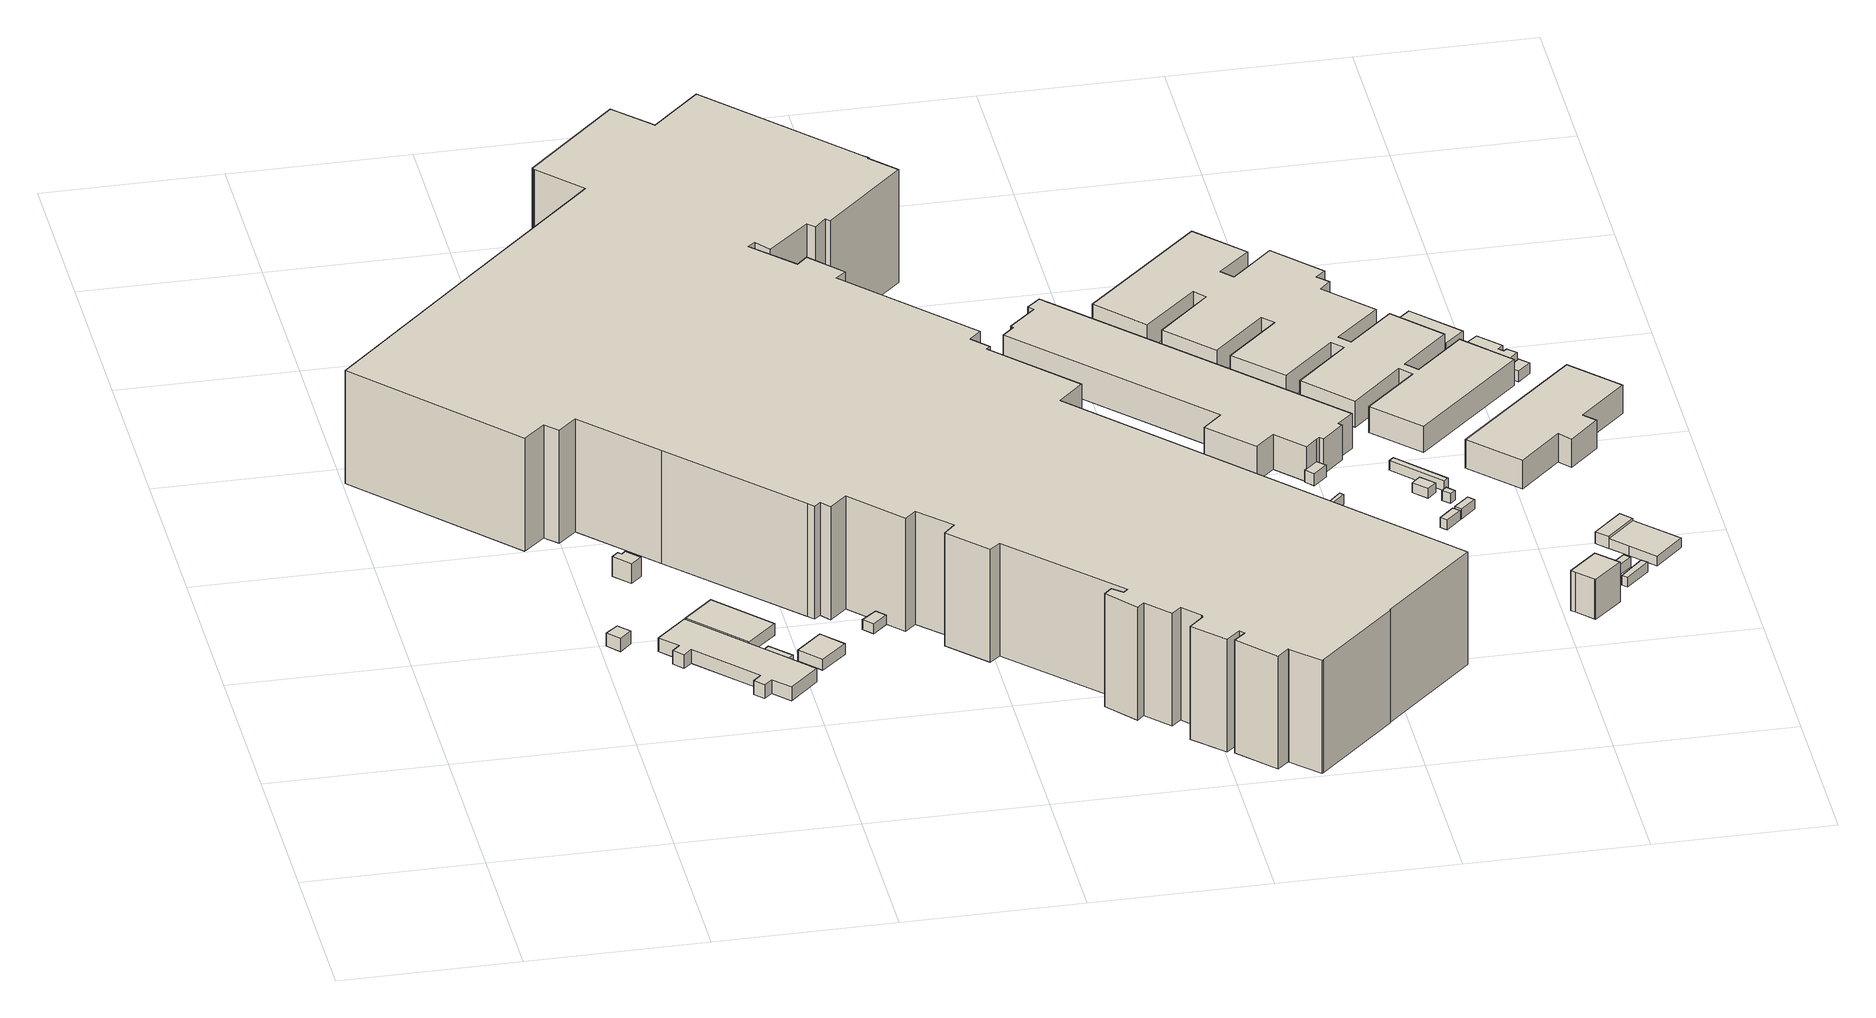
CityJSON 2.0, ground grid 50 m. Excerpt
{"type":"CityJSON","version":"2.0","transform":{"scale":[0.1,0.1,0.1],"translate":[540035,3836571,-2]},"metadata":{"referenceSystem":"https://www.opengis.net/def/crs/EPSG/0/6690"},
"CityObjects":{
"building1":{"type":"Building","attributes":{"計測周辺長":18.42,"1/2500図郭":56,"区名":"此花区","町丁目名称":"島屋５丁目","街区番号":1,"class":"3001","usage":"441","measuredHeight":4,"storeysAboveGround":1,"BuildingDetailAttribute.buildingRoofEdgeArea":21.19,"BuildingDetailAttribute.buildingStructureType":"610","BuildingDetailAttribute.buildingStructureOrgType":"2","BuildingDetailAttribute.detailedUsage":"1520","BuildingDetailAttribute.specifiedBuildingCoverageRate":0.6,"BuildingDetailAttribute.surveyYear":2017,"BuildingTsunamiRiskAttribute.description":"1","BuildingTsunamiRiskAttribute.rank":"3","BuildingTsunamiRiskAttribute.depth":3.87,"BuildingHighTideRiskAttribute.description":"1","BuildingHighTideRiskAttribute.rank":"4","BuildingHighTideRiskAttribute.depth":6.95,"BuildingIDAttribute.prefecture":"27","BuildingIDAttribute.city":"27104"},"geometry":[{"type":"Solid","lod":"1","boundaries":[[[[0,1,2,3]],[[2,4,5,3]],[[1,6,4,2]],[[0,7,6,1]],[[3,5,7,0]],[[4,6,7,5]]]]}]},
"building2":{"type":"Building","attributes":{"class":"3001","measuredHeight":6,"BuildingDetailAttribute.specifiedBuildingCoverageRate":0.6,"BuildingDetailAttribute.surveyYear":2017,"BuildingTsunamiRiskAttribute.description":"1","BuildingTsunamiRiskAttribute.rank":"3","BuildingTsunamiRiskAttribute.depth":3.65,"BuildingHighTideRiskAttribute.description":"1","BuildingHighTideRiskAttribute.rank":"4","BuildingHighTideRiskAttribute.depth":6.74,"BuildingIDAttribute.prefecture":"27","BuildingIDAttribute.city":"27104"},"geometry":[{"type":"Solid","lod":"1","boundaries":[[[[8,9,10,11,12,13]],[[12,14,15,13]],[[11,16,14,12]],[[10,17,16,11]],[[9,18,17,10]],[[8,19,18,9]],[[13,15,19,8]],[[14,16,17,18,19,15]]]]}]},
"building3":{"type":"Building","attributes":{"計測周辺長":120.99,"1/2500図郭":56,"区名":"此花区","町丁目名称":"島屋５丁目","街区番号":1,"class":"3001","usage":"441","measuredHeight":4.1,"storeysAboveGround":1,"BuildingDetailAttribute.buildingRoofEdgeArea":513.09,"BuildingDetailAttribute.buildingStructureType":"610","BuildingDetailAttribute.buildingStructureOrgType":"2","BuildingDetailAttribute.detailedUsage":"1520","BuildingDetailAttribute.specifiedBuildingCoverageRate":0.6,"BuildingDetailAttribute.surveyYear":2017,"BuildingTsunamiRiskAttribute.description":"1","BuildingTsunamiRiskAttribute.rank":"3","BuildingTsunamiRiskAttribute.depth":3.74,"BuildingHighTideRiskAttribute.description":"1","BuildingHighTideRiskAttribute.rank":"4","BuildingHighTideRiskAttribute.depth":6.81,"BuildingIDAttribute.prefecture":"27","BuildingIDAttribute.city":"27104"},"geometry":[{"type":"Solid","lod":"1","boundaries":[[[[20,21,22,23,24,25,26,27,28,29,30,31,32,33]],[[32,34,35,33]],[[31,36,34,32]],[[30,37,36,31]],[[29,38,37,30]],[[28,39,38,29]],[[27,40,39,28]],[[26,41,40,27]],[[25,42,41,26]],[[24,43,42,25]],[[23,44,43,24]],[[22,45,44,23]],[[21,46,45,22]],[[20,47,46,21]],[[33,35,47,20]],[[34,36,37,38,39,40,41,42,43,44,45,46,47,35]]]]}]},
"building4":{"type":"Building","attributes":{"計測周辺長":63.57,"1/2500図郭":56,"区名":"此花区","町丁目名称":"島屋５丁目","街区番号":1,"class":"3001","usage":"441","measuredHeight":3.5,"storeysAboveGround":1,"BuildingDetailAttribute.buildingRoofEdgeArea":231.57,"BuildingDetailAttribute.buildingStructureType":"610","BuildingDetailAttribute.buildingStructureOrgType":"2","BuildingDetailAttribute.detailedUsage":"1520","BuildingDetailAttribute.specifiedBuildingCoverageRate":0.6,"BuildingDetailAttribute.surveyYear":2017,"BuildingTsunamiRiskAttribute.description":"1","BuildingTsunamiRiskAttribute.rank":"3","BuildingTsunamiRiskAttribute.depth":3.67,"BuildingHighTideRiskAttribute.description":"1","BuildingHighTideRiskAttribute.rank":"4","BuildingHighTideRiskAttribute.depth":6.75,"BuildingIDAttribute.prefecture":"27","BuildingIDAttribute.city":"27104"},"geometry":[{"type":"Solid","lod":"1","boundaries":[[[[48,49,50,51]],[[50,52,53,51]],[[49,54,52,50]],[[48,55,54,49]],[[51,53,55,48]],[[52,54,55,53]]]]}]},
"building5":{"type":"Building","attributes":{"計測周辺長":21.89,"1/2500図郭":56,"区名":"此花区","町丁目名称":"島屋５丁目","街区番号":1,"class":"3001","usage":"441","storeysAboveGround":1,"BuildingDetailAttribute.buildingRoofEdgeArea":24.26,"BuildingDetailAttribute.buildingStructureType":"610","BuildingDetailAttribute.buildingStructureOrgType":"2","BuildingDetailAttribute.detailedUsage":"1520","BuildingDetailAttribute.specifiedBuildingCoverageRate":0.6,"BuildingDetailAttribute.surveyYear":2017,"BuildingTsunamiRiskAttribute.description":"1","BuildingTsunamiRiskAttribute.rank":"3","BuildingTsunamiRiskAttribute.depth":3.73,"BuildingHighTideRiskAttribute.description":"1","BuildingHighTideRiskAttribute.rank":"4","BuildingHighTideRiskAttribute.depth":6.8,"BuildingIDAttribute.prefecture":"27","BuildingIDAttribute.city":"27104"},"geometry":[{"type":"Solid","lod":"1","boundaries":[[[[56,57,58,59]],[[58,60,61,59]],[[57,62,60,58]],[[56,63,62,57]],[[59,61,63,56]],[[60,62,63,61]]]]}]},
"building6":{"type":"Building","attributes":{"計測周辺長":36.11,"1/2500図郭":56,"区名":"此花区","町丁目名称":"島屋５丁目","街区番号":1,"class":"3001","usage":"441","measuredHeight":3.3,"storeysAboveGround":1,"BuildingDetailAttribute.buildingRoofEdgeArea":80.84,"BuildingDetailAttribute.buildingStructureType":"610","BuildingDetailAttribute.buildingStructureOrgType":"2","BuildingDetailAttribute.detailedUsage":"1520","BuildingDetailAttribute.specifiedBuildingCoverageRate":0.6,"BuildingDetailAttribute.surveyYear":2017,"BuildingTsunamiRiskAttribute.description":"1","BuildingTsunamiRiskAttribute.rank":"3","BuildingTsunamiRiskAttribute.depth":3.84,"BuildingHighTideRiskAttribute.description":"1","BuildingHighTideRiskAttribute.rank":"4","BuildingHighTideRiskAttribute.depth":6.92,"BuildingIDAttribute.prefecture":"27","BuildingIDAttribute.city":"27104"},"geometry":[{"type":"Solid","lod":"1","boundaries":[[[[64,65,66,67]],[[66,68,69,67]],[[65,70,68,66]],[[64,71,70,65]],[[67,69,71,64]],[[68,70,71,69]]]]}]},
"building7":{"type":"Building","attributes":{"計測周辺長":18.07,"1/2500図郭":56,"区名":"此花区","町丁目名称":"島屋５丁目","街区番号":1,"class":"3001","usage":"441","storeysAboveGround":1,"BuildingDetailAttribute.buildingRoofEdgeArea":19.44,"BuildingDetailAttribute.buildingStructureType":"610","BuildingDetailAttribute.buildingStructureOrgType":"2","BuildingDetailAttribute.detailedUsage":"1520","BuildingDetailAttribute.specifiedBuildingCoverageRate":0.6,"BuildingDetailAttribute.surveyYear":2017,"BuildingTsunamiRiskAttribute.description":"1","BuildingTsunamiRiskAttribute.rank":"3","BuildingTsunamiRiskAttribute.depth":4.09,"BuildingHighTideRiskAttribute.description":"1","BuildingHighTideRiskAttribute.rank":"4","BuildingHighTideRiskAttribute.depth":7.17,"BuildingIDAttribute.prefecture":"27","BuildingIDAttribute.city":"27104"},"geometry":[{"type":"Solid","lod":"1","boundaries":[[[[72,73,74,75]],[[74,76,77,75]],[[73,78,76,74]],[[72,79,78,73]],[[75,77,79,72]],[[76,78,79,77]]]]}]},
"building8":{"type":"Building","attributes":{"計測周辺長":1030.32,"1/2500図郭":56,"区名":"此花区","町丁目名称":"島屋５丁目","街区番号":1,"class":"3002","usage":"441","measuredHeight":34.6,"storeysAboveGround":2,"BuildingDetailAttribute.buildingRoofEdgeArea":29138.14,"BuildingDetailAttribute.buildingStructureType":"610","BuildingDetailAttribute.buildingStructureOrgType":"2","BuildingDetailAttribute.detailedUsage":"1520","BuildingDetailAttribute.specifiedBuildingCoverageRate":0.6,"BuildingDetailAttribute.surveyYear":2017,"BuildingTsunamiRiskAttribute.description":"1","BuildingTsunamiRiskAttribute.rank":"3","BuildingTsunamiRiskAttribute.depth":4.3,"BuildingHighTideRiskAttribute.description":"1","BuildingHighTideRiskAttribute.rank":"4","BuildingHighTideRiskAttribute.depth":7.38,"BuildingIDAttribute.prefecture":"27","BuildingIDAttribute.city":"27104"},"geometry":[{"type":"Solid","lod":"1","boundaries":[[[[80,81,82,83,84,85,86,87,88,89,90,91,92,93,94,95,96,97,98,99,100,101,102,103,104,105,106,107,108,109,110,111,112,113,114,115,116,117,118,119,120,121,122,123,124,125,126,127,128,129,130,131,132,133,134,135,136,137,138,139,140,141,142,143,144,145,146,147,148,149,150,151]],[[150,152,153,151]],[[149,154,152,150]],[[148,155,154,149]],[[147,156,155,148]],[[146,157,156,147]],[[145,158,157,146]],[[144,159,158,145]],[[143,160,159,144]],[[142,161,160,143]],[[141,162,161,142]],[[140,163,162,141]],[[139,164,163,140]],[[138,165,164,139]],[[137,166,165,138]],[[136,167,166,137]],[[135,168,167,136]],[[134,169,168,135]],[[133,170,169,134]],[[132,171,170,133]],[[131,172,171,132]],[[130,173,172,131]],[[129,174,173,130]],[[128,175,174,129]],[[127,176,175,128]],[[126,177,176,127]],[[125,178,177,126]],[[124,179,178,125]],[[123,180,179,124]],[[122,181,180,123]],[[121,182,181,122]],[[120,183,182,121]],[[119,184,183,120]],[[118,185,184,119]],[[117,186,185,118]],[[116,187,186,117]],[[115,188,187,116]],[[114,189,188,115]],[[113,190,189,114]],[[112,191,190,113]],[[111,192,191,112]],[[110,193,192,111]],[[109,194,193,110]],[[108,195,194,109]],[[107,196,195,108]],[[106,197,196,107]],[[105,198,197,106]],[[104,199,198,105]],[[103,200,199,104]],[[102,201,200,103]],[[101,202,201,102]],[[100,203,202,101]],[[99,204,203,100]],[[98,205,204,99]],[[97,206,205,98]],[[96,207,206,97]],[[95,208,207,96]],[[94,209,208,95]],[[93,210,209,94]],[[92,211,210,93]],[[91,212,211,92]],[[90,213,212,91]],[[89,214,213,90]],[[88,215,214,89]],[[87,216,215,88]],[[86,217,216,87]],[[85,218,217,86]],[[84,219,218,85]],[[83,220,219,84]],[[82,221,220,83]],[[81,222,221,82]],[[80,223,222,81]],[[151,153,223,80]],[[152,154,155,156,157,158,159,160,161,162,163,164,165,166,167,168,169,170,171,172,173,174,175,176,177,178,179,180,181,182,183,184,185,186,187,188,189,190,191,192,193,194,195,196,197,198,199,200,201,202,203,204,205,206,207,208,209,210,211,212,213,214,215,216,217,218,219,220,221,222,223,153]]]]}]},
"building9":{"type":"Building","attributes":{"class":"3001","BuildingDetailAttribute.specifiedBuildingCoverageRate":0.6,"BuildingDetailAttribute.surveyYear":2017,"BuildingTsunamiRiskAttribute.description":"1","BuildingTsunamiRiskAttribute.rank":"3","BuildingTsunamiRiskAttribute.depth":4.31,"BuildingHighTideRiskAttribute.description":"1","BuildingHighTideRiskAttribute.rank":"4","BuildingHighTideRiskAttribute.depth":7.4,"BuildingIDAttribute.prefecture":"27","BuildingIDAttribute.city":"27104"},"geometry":[{"type":"Solid","lod":"1","boundaries":[[[[224,225,226,227]],[[226,228,229,227]],[[225,230,228,226]],[[224,231,230,225]],[[227,229,231,224]],[[228,230,231,229]]]]}]},
"building10":{"type":"Building","attributes":{"計測周辺長":23.37,"1/2500図郭":56,"区名":"此花区","町丁目名称":"島屋５丁目","街区番号":1,"class":"3001","usage":"441","storeysAboveGround":1,"BuildingDetailAttribute.buildingRoofEdgeArea":27.76,"BuildingDetailAttribute.buildingStructureType":"610","BuildingDetailAttribute.buildingStructureOrgType":"2","BuildingDetailAttribute.detailedUsage":"1520","BuildingDetailAttribute.specifiedBuildingCoverageRate":0.6,"BuildingDetailAttribute.surveyYear":2017,"BuildingTsunamiRiskAttribute.description":"1","BuildingTsunamiRiskAttribute.rank":"3","BuildingTsunamiRiskAttribute.depth":4.28,"BuildingHighTideRiskAttribute.description":"1","BuildingHighTideRiskAttribute.rank":"4","BuildingHighTideRiskAttribute.depth":7.37,"BuildingIDAttribute.prefecture":"27","BuildingIDAttribute.city":"27104"},"geometry":[{"type":"Solid","lod":"1","boundaries":[[[[232,233,234,235]],[[234,236,237,235]],[[233,238,236,234]],[[232,239,238,233]],[[235,237,239,232]],[[236,238,239,237]]]]}]},
"building11":{"type":"Building","attributes":{"class":"3001","BuildingDetailAttribute.specifiedBuildingCoverageRate":0.6,"BuildingDetailAttribute.surveyYear":2017,"BuildingTsunamiRiskAttribute.description":"1","BuildingTsunamiRiskAttribute.rank":"3","BuildingTsunamiRiskAttribute.depth":3.96,"BuildingHighTideRiskAttribute.description":"1","BuildingHighTideRiskAttribute.rank":"4","BuildingHighTideRiskAttribute.depth":7.05,"BuildingIDAttribute.prefecture":"27","BuildingIDAttribute.city":"27104"},"geometry":[{"type":"Solid","lod":"1","boundaries":[[[[240,241,242,243]],[[242,244,245,243]],[[241,246,244,242]],[[240,247,246,241]],[[243,245,247,240]],[[244,246,247,245]]]]}]},
"building12":{"type":"Building","attributes":{"class":"3003","measuredHeight":3.2,"BuildingDetailAttribute.specifiedBuildingCoverageRate":0.6,"BuildingDetailAttribute.surveyYear":2017,"BuildingTsunamiRiskAttribute.description":"1","BuildingTsunamiRiskAttribute.rank":"3","BuildingTsunamiRiskAttribute.depth":4.36,"BuildingHighTideRiskAttribute.description":"1","BuildingHighTideRiskAttribute.rank":"4","BuildingHighTideRiskAttribute.depth":7.45,"BuildingIDAttribute.prefecture":"27","BuildingIDAttribute.city":"27104"},"geometry":[{"type":"Solid","lod":"1","boundaries":[[[[248,249,250,251,252,253]],[[252,254,255,253]],[[251,256,254,252]],[[250,257,256,251]],[[249,258,257,250]],[[248,259,258,249]],[[253,255,259,248]],[[254,256,257,258,259,255]]]]}]},
"building13":{"type":"Building","attributes":{"計測周辺長":80.31,"1/2500図郭":56,"区名":"此花区","町丁目名称":"島屋５丁目","街区番号":1,"class":"3001","usage":"441","measuredHeight":4,"storeysAboveGround":1,"BuildingDetailAttribute.buildingRoofEdgeArea":273.97,"BuildingDetailAttribute.buildingStructureType":"610","BuildingDetailAttribute.buildingStructureOrgType":"2","BuildingDetailAttribute.detailedUsage":"1520","BuildingDetailAttribute.specifiedBuildingCoverageRate":0.6,"BuildingDetailAttribute.surveyYear":2017,"BuildingTsunamiRiskAttribute.description":"1","BuildingTsunamiRiskAttribute.rank":"3","BuildingTsunamiRiskAttribute.depth":3.98,"BuildingHighTideRiskAttribute.description":"1","BuildingHighTideRiskAttribute.rank":"4","BuildingHighTideRiskAttribute.depth":7.17,"BuildingIDAttribute.prefecture":"27","BuildingIDAttribute.city":"27104"},"geometry":[{"type":"Solid","lod":"1","boundaries":[[[[260,261,262,263,264,265]],[[264,266,267,265]],[[263,268,266,264]],[[262,269,268,263]],[[261,270,269,262]],[[260,271,270,261]],[[265,267,271,260]],[[266,268,269,270,271,267]]]]}]},
"building14":{"type":"Building","attributes":{"計測周辺長":24.51,"1/2500図郭":56,"区名":"此花区","町丁目名称":"島屋５丁目","街区番号":1,"class":"3001","usage":"441","storeysAboveGround":1,"BuildingDetailAttribute.buildingRoofEdgeArea":29.51,"BuildingDetailAttribute.buildingStructureType":"610","BuildingDetailAttribute.buildingStructureOrgType":"2","BuildingDetailAttribute.detailedUsage":"1520","BuildingDetailAttribute.specifiedBuildingCoverageRate":0.6,"BuildingDetailAttribute.surveyYear":2017,"BuildingTsunamiRiskAttribute.description":"1","BuildingTsunamiRiskAttribute.rank":"3","BuildingTsunamiRiskAttribute.depth":3.75,"BuildingHighTideRiskAttribute.description":"1","BuildingHighTideRiskAttribute.rank":"4","BuildingHighTideRiskAttribute.depth":6.84,"BuildingIDAttribute.prefecture":"27","BuildingIDAttribute.city":"27104"},"geometry":[{"type":"Solid","lod":"1","boundaries":[[[[272,273,274,275]],[[274,276,277,275]],[[273,278,276,274]],[[272,279,278,273]],[[275,277,279,272]],[[276,278,279,277]]]]}]},
"building15":{"type":"Building","attributes":{"計測周辺長":13.21,"1/2500図郭":56,"区名":"此花区","町丁目名称":"島屋５丁目","街区番号":1,"class":"3001","usage":"441","storeysAboveGround":1,"BuildingDetailAttribute.buildingRoofEdgeArea":10.9,"BuildingDetailAttribute.buildingStructureType":"610","BuildingDetailAttribute.buildingStructureOrgType":"2","BuildingDetailAttribute.detailedUsage":"1520","BuildingDetailAttribute.specifiedBuildingCoverageRate":0.6,"BuildingDetailAttribute.surveyYear":2017,"BuildingTsunamiRiskAttribute.description":"1","BuildingTsunamiRiskAttribute.rank":"3","BuildingTsunamiRiskAttribute.depth":4.15,"BuildingHighTideRiskAttribute.description":"1","BuildingHighTideRiskAttribute.rank":"4","BuildingHighTideRiskAttribute.depth":7.24,"BuildingIDAttribute.prefecture":"27","BuildingIDAttribute.city":"27104"},"geometry":[{"type":"Solid","lod":"1","boundaries":[[[[280,281,282,283]],[[282,284,285,283]],[[281,286,284,282]],[[280,287,286,281]],[[283,285,287,280]],[[284,286,287,285]]]]}]},
"building16":{"type":"Building","attributes":{"class":"3001","measuredHeight":3.1,"BuildingDetailAttribute.specifiedBuildingCoverageRate":0.6,"BuildingDetailAttribute.surveyYear":2017,"BuildingTsunamiRiskAttribute.description":"1","BuildingTsunamiRiskAttribute.rank":"3","BuildingTsunamiRiskAttribute.depth":3.98,"BuildingHighTideRiskAttribute.description":"1","BuildingHighTideRiskAttribute.rank":"4","BuildingHighTideRiskAttribute.depth":7.08,"BuildingIDAttribute.prefecture":"27","BuildingIDAttribute.city":"27104"},"geometry":[{"type":"Solid","lod":"1","boundaries":[[[[288,289,290,291]],[[290,292,293,291]],[[289,294,292,290]],[[288,295,294,289]],[[291,293,295,288]],[[292,294,295,293]]]]}]},
"building17":{"type":"Building","attributes":{"計測周辺長":257.21,"1/2500図郭":56,"区名":"此花区","町丁目名称":"島屋５丁目","街区番号":1,"class":"3001","usage":"441","measuredHeight":10.6,"storeysAboveGround":1,"BuildingDetailAttribute.buildingRoofEdgeArea":2117.85,"BuildingDetailAttribute.buildingStructureType":"610","BuildingDetailAttribute.buildingStructureOrgType":"2","BuildingDetailAttribute.detailedUsage":"1520","BuildingDetailAttribute.specifiedBuildingCoverageRate":0.6,"BuildingDetailAttribute.surveyYear":2017,"BuildingTsunamiRiskAttribute.description":"1","BuildingTsunamiRiskAttribute.rank":"3","BuildingTsunamiRiskAttribute.depth":4.22,"BuildingHighTideRiskAttribute.description":"1","BuildingHighTideRiskAttribute.rank":"4","BuildingHighTideRiskAttribute.depth":7.32,"BuildingIDAttribute.prefecture":"27","BuildingIDAttribute.city":"27104"},"geometry":[{"type":"Solid","lod":"1","boundaries":[[[[296,297,298,299,300,301,302,303,304,305,306,307,308,309,310,311,312,313]],[[312,314,315,313]],[[311,316,314,312]],[[310,317,316,311]],[[309,318,317,310]],[[308,319,318,309]],[[307,320,319,308]],[[306,321,320,307]],[[305,322,321,306]],[[304,323,322,305]],[[303,324,323,304]],[[302,325,324,303]],[[301,326,325,302]],[[300,327,326,301]],[[299,328,327,300]],[[298,329,328,299]],[[297,330,329,298]],[[296,331,330,297]],[[313,315,331,296]],[[314,316,317,318,319,320,321,322,323,324,325,326,327,328,329,330,331,315]]]]}]},
"building18":{"type":"Building","attributes":{"計測周辺長":13.78,"1/2500図郭":56,"区名":"此花区","町丁目名称":"島屋５丁目","街区番号":1,"class":"3001","usage":"441","storeysAboveGround":1,"BuildingDetailAttribute.buildingRoofEdgeArea":11.86,"BuildingDetailAttribute.buildingStructureType":"610","BuildingDetailAttribute.buildingStructureOrgType":"2","BuildingDetailAttribute.detailedUsage":"1520","BuildingDetailAttribute.specifiedBuildingCoverageRate":0.6,"BuildingDetailAttribute.surveyYear":2017,"BuildingTsunamiRiskAttribute.description":"1","BuildingTsunamiRiskAttribute.rank":"3","BuildingTsunamiRiskAttribute.depth":3.98,"BuildingHighTideRiskAttribute.description":"1","BuildingHighTideRiskAttribute.rank":"4","BuildingHighTideRiskAttribute.depth":7.08,"BuildingIDAttribute.prefecture":"27","BuildingIDAttribute.city":"27104"},"geometry":[{"type":"Solid","lod":"1","boundaries":[[[[332,333,334,335]],[[334,336,337,335]],[[333,338,336,334]],[[332,339,338,333]],[[335,337,339,332]],[[336,338,339,337]]]]}]},
"building19":{"type":"Building","attributes":{"class":"3001","BuildingDetailAttribute.specifiedBuildingCoverageRate":0.6,"BuildingDetailAttribute.surveyYear":2017,"BuildingTsunamiRiskAttribute.description":"1","BuildingTsunamiRiskAttribute.rank":"3","BuildingTsunamiRiskAttribute.depth":3.99,"BuildingHighTideRiskAttribute.description":"1","BuildingHighTideRiskAttribute.rank":"4","BuildingHighTideRiskAttribute.depth":7.08,"BuildingIDAttribute.prefecture":"27","BuildingIDAttribute.city":"27104"},"geometry":[{"type":"Solid","lod":"1","boundaries":[[[[340,341,342,343]],[[342,344,345,343]],[[341,346,344,342]],[[340,347,346,341]],[[343,345,347,340]],[[344,346,347,345]]]]}]},
"building20":{"type":"Building","attributes":{"class":"3001","BuildingDetailAttribute.specifiedBuildingCoverageRate":0.6,"BuildingDetailAttribute.surveyYear":2017,"BuildingTsunamiRiskAttribute.description":"1","BuildingTsunamiRiskAttribute.rank":"3","BuildingTsunamiRiskAttribute.depth":4.12,"BuildingHighTideRiskAttribute.description":"1","BuildingHighTideRiskAttribute.rank":"4","BuildingHighTideRiskAttribute.depth":7.21,"BuildingIDAttribute.prefecture":"27","BuildingIDAttribute.city":"27104"},"geometry":[{"type":"Solid","lod":"1","boundaries":[[[[348,349,350,351]],[[350,352,353,351]],[[349,354,352,350]],[[348,355,354,349]],[[351,353,355,348]],[[352,354,355,353]]]]}]},
"building21":{"type":"Building","attributes":{"class":"3001","BuildingDetailAttribute.specifiedBuildingCoverageRate":0.6,"BuildingDetailAttribute.surveyYear":2017,"BuildingTsunamiRiskAttribute.description":"1","BuildingTsunamiRiskAttribute.rank":"3","BuildingTsunamiRiskAttribute.depth":4.1,"BuildingHighTideRiskAttribute.description":"1","BuildingHighTideRiskAttribute.rank":"4","BuildingHighTideRiskAttribute.depth":7.19,"BuildingIDAttribute.prefecture":"27","BuildingIDAttribute.city":"27104"},"geometry":[{"type":"Solid","lod":"1","boundaries":[[[[356,357,358,359,360,361]],[[360,362,363,361]],[[359,364,362,360]],[[358,365,364,359]],[[357,366,365,358]],[[356,367,366,357]],[[361,363,367,356]],[[362,364,365,366,367,363]]]]}]},
"building22":{"type":"Building","attributes":{"class":"3001","BuildingDetailAttribute.specifiedBuildingCoverageRate":0.6,"BuildingDetailAttribute.surveyYear":2017,"BuildingTsunamiRiskAttribute.description":"1","BuildingTsunamiRiskAttribute.rank":"3","BuildingTsunamiRiskAttribute.depth":4.12,"BuildingHighTideRiskAttribute.description":"1","BuildingHighTideRiskAttribute.rank":"4","BuildingHighTideRiskAttribute.depth":7.21,"BuildingIDAttribute.prefecture":"27","BuildingIDAttribute.city":"27104"},"geometry":[{"type":"Solid","lod":"1","boundaries":[[[[368,369,370,371]],[[370,372,373,371]],[[369,374,372,370]],[[368,375,374,369]],[[371,373,375,368]],[[372,374,375,373]]]]}]},
"building23":{"type":"Building","attributes":{"計測周辺長":13.45,"1/2500図郭":56,"区名":"此花区","町丁目名称":"島屋５丁目","街区番号":1,"class":"3001","usage":"441","storeysAboveGround":1,"BuildingDetailAttribute.buildingRoofEdgeArea":8.16,"BuildingDetailAttribute.buildingStructureType":"610","BuildingDetailAttribute.buildingStructureOrgType":"2","BuildingDetailAttribute.detailedUsage":"1520","BuildingDetailAttribute.specifiedBuildingCoverageRate":0.6,"BuildingDetailAttribute.surveyYear":2017,"BuildingTsunamiRiskAttribute.description":"1","BuildingTsunamiRiskAttribute.rank":"3","BuildingTsunamiRiskAttribute.depth":4.16,"BuildingHighTideRiskAttribute.description":"1","BuildingHighTideRiskAttribute.rank":"4","BuildingHighTideRiskAttribute.depth":7.26,"BuildingIDAttribute.prefecture":"27","BuildingIDAttribute.city":"27104"},"geometry":[{"type":"Solid","lod":"1","boundaries":[[[[376,377,378,379]],[[378,380,381,379]],[[377,382,380,378]],[[376,383,382,377]],[[379,381,383,376]],[[380,382,383,381]]]]}]},
"building24":{"type":"Building","attributes":{"計測周辺長":16.95,"1/2500図郭":56,"区名":"此花区","町丁目名称":"島屋５丁目","街区番号":1,"class":"3001","usage":"441","measuredHeight":3.7,"storeysAboveGround":1,"BuildingDetailAttribute.buildingRoofEdgeArea":16.74,"BuildingDetailAttribute.buildingStructureType":"610","BuildingDetailAttribute.buildingStructureOrgType":"2","BuildingDetailAttribute.detailedUsage":"1520","BuildingDetailAttribute.specifiedBuildingCoverageRate":0.6,"BuildingDetailAttribute.surveyYear":2017,"BuildingTsunamiRiskAttribute.description":"1","BuildingTsunamiRiskAttribute.rank":"3","BuildingTsunamiRiskAttribute.depth":4.09,"BuildingHighTideRiskAttribute.description":"1","BuildingHighTideRiskAttribute.rank":"4","BuildingHighTideRiskAttribute.depth":7.19,"BuildingIDAttribute.prefecture":"27","BuildingIDAttribute.city":"27104"},"geometry":[{"type":"Solid","lod":"1","boundaries":[[[[384,385,386,387,388]],[[387,389,390,388]],[[386,391,389,387]],[[385,392,391,386]],[[384,393,392,385]],[[388,390,393,384]],[[389,391,392,393,390]]]]}]},
"building25":{"type":"Building","attributes":{"class":"3001","BuildingDetailAttribute.specifiedBuildingCoverageRate":0.6,"BuildingDetailAttribute.surveyYear":2017,"BuildingTsunamiRiskAttribute.description":"1","BuildingTsunamiRiskAttribute.rank":"3","BuildingTsunamiRiskAttribute.depth":4.1,"BuildingHighTideRiskAttribute.description":"1","BuildingHighTideRiskAttribute.rank":"4","BuildingHighTideRiskAttribute.depth":7.19,"BuildingIDAttribute.prefecture":"27","BuildingIDAttribute.city":"27104"},"geometry":[{"type":"Solid","lod":"1","boundaries":[[[[394,395,396,397]],[[396,398,399,397]],[[395,400,398,396]],[[394,401,400,395]],[[397,399,401,394]],[[398,400,401,399]]]]}]},
"building26":{"type":"Building","attributes":{"class":"3001","BuildingDetailAttribute.specifiedBuildingCoverageRate":0.6,"BuildingDetailAttribute.surveyYear":2017,"BuildingTsunamiRiskAttribute.description":"1","BuildingTsunamiRiskAttribute.rank":"3","BuildingTsunamiRiskAttribute.depth":4.03,"BuildingHighTideRiskAttribute.description":"1","BuildingHighTideRiskAttribute.rank":"4","BuildingHighTideRiskAttribute.depth":7.13,"BuildingIDAttribute.prefecture":"27","BuildingIDAttribute.city":"27104"},"geometry":[{"type":"Solid","lod":"1","boundaries":[[[[402,403,404,405]],[[404,406,407,405]],[[403,408,406,404]],[[402,409,408,403]],[[405,407,409,402]],[[406,408,409,407]]]]}]},
"building27":{"type":"Building","attributes":{"class":"3001","BuildingDetailAttribute.specifiedBuildingCoverageRate":0.6,"BuildingDetailAttribute.surveyYear":2017,"BuildingTsunamiRiskAttribute.description":"1","BuildingTsunamiRiskAttribute.rank":"3","BuildingTsunamiRiskAttribute.depth":4.19,"BuildingHighTideRiskAttribute.description":"1","BuildingHighTideRiskAttribute.rank":"4","BuildingHighTideRiskAttribute.depth":7.29,"BuildingIDAttribute.prefecture":"27","BuildingIDAttribute.city":"27104"},"geometry":[{"type":"Solid","lod":"1","boundaries":[[[[410,411,412,413]],[[412,414,415,413]],[[411,416,414,412]],[[410,417,416,411]],[[413,415,417,410]],[[414,416,417,415]]]]}]},
"building28":{"type":"Building","attributes":{"class":"3003","BuildingDetailAttribute.specifiedBuildingCoverageRate":0.6,"BuildingDetailAttribute.surveyYear":2017,"BuildingTsunamiRiskAttribute.description":"1","BuildingTsunamiRiskAttribute.rank":"3","BuildingTsunamiRiskAttribute.depth":4.12,"BuildingHighTideRiskAttribute.description":"1","BuildingHighTideRiskAttribute.rank":"4","BuildingHighTideRiskAttribute.depth":7.22,"BuildingIDAttribute.prefecture":"27","BuildingIDAttribute.city":"27104"},"geometry":[{"type":"Solid","lod":"1","boundaries":[[[[418,419,420,421]],[[420,422,423,421]],[[419,424,422,420]],[[418,425,424,419]],[[421,423,425,418]],[[422,424,425,423]]]]}]},
"building29":{"type":"Building","attributes":{"class":"3001","BuildingDetailAttribute.specifiedBuildingCoverageRate":0.6,"BuildingDetailAttribute.surveyYear":2017,"BuildingTsunamiRiskAttribute.description":"1","BuildingTsunamiRiskAttribute.rank":"3","BuildingTsunamiRiskAttribute.depth":4.19,"BuildingHighTideRiskAttribute.description":"1","BuildingHighTideRiskAttribute.rank":"4","BuildingHighTideRiskAttribute.depth":7.29,"BuildingIDAttribute.prefecture":"27","BuildingIDAttribute.city":"27104"},"geometry":[{"type":"Solid","lod":"1","boundaries":[[[[426,427,428,429]],[[428,430,431,429]],[[427,432,430,428]],[[426,433,432,427]],[[429,431,433,426]],[[430,432,433,431]]]]}]},
"building30":{"type":"Building","attributes":{"計測周辺長":565.43,"1/2500図郭":56,"区名":"此花区","町丁目名称":"島屋５丁目","街区番号":1,"class":"3001","usage":"441","measuredHeight":8,"storeysAboveGround":2,"BuildingDetailAttribute.buildingRoofEdgeArea":4004.27,"BuildingDetailAttribute.buildingStructureType":"610","BuildingDetailAttribute.buildingStructureOrgType":"2","BuildingDetailAttribute.detailedUsage":"1520","BuildingDetailAttribute.specifiedBuildingCoverageRate":0.6,"BuildingDetailAttribute.surveyYear":2017,"BuildingTsunamiRiskAttribute.description":"1","BuildingTsunamiRiskAttribute.rank":"3","BuildingTsunamiRiskAttribute.depth":4.32,"BuildingHighTideRiskAttribute.description":"1","BuildingHighTideRiskAttribute.rank":"4","BuildingHighTideRiskAttribute.depth":7.42,"BuildingIDAttribute.prefecture":"27","BuildingIDAttribute.city":"27104"},"geometry":[{"type":"Solid","lod":"1","boundaries":[[[[434,435,436,437,438,439,440,441,442,443,444,445,446,447,448,449,450,451,452,453,454,455,456,457,458,459,460,461,462,463,464,465,466,467,468,469]],[[468,470,471,469]],[[467,472,470,468]],[[466,473,472,467]],[[465,474,473,466]],[[464,475,474,465]],[[463,476,475,464]],[[462,477,476,463]],[[461,478,477,462]],[[460,479,478,461]],[[459,480,479,460]],[[458,481,480,459]],[[457,482,481,458]],[[456,483,482,457]],[[455,484,483,456]],[[454,485,484,455]],[[453,486,485,454]],[[452,487,486,453]],[[451,488,487,452]],[[450,489,488,451]],[[449,490,489,450]],[[448,491,490,449]],[[447,492,491,448]],[[446,493,492,447]],[[445,494,493,446]],[[444,495,494,445]],[[443,496,495,444]],[[442,497,496,443]],[[441,498,497,442]],[[440,499,498,441]],[[439,500,499,440]],[[438,501,500,439]],[[437,502,501,438]],[[436,503,502,437]],[[435,504,503,436]],[[434,505,504,435]],[[469,471,505,434]],[[470,472,473,474,475,476,477,478,479,480,481,482,483,484,485,486,487,488,489,490,491,492,493,494,495,496,497,498,499,500,501,502,503,504,505,471]]]]}]},
"building31":{"type":"Building","attributes":{"class":"3001","BuildingDetailAttribute.specifiedBuildingCoverageRate":0.6,"BuildingDetailAttribute.surveyYear":2017,"BuildingTsunamiRiskAttribute.description":"1","BuildingTsunamiRiskAttribute.rank":"3","BuildingTsunamiRiskAttribute.depth":4.15,"BuildingHighTideRiskAttribute.description":"1","BuildingHighTideRiskAttribute.rank":"4","BuildingHighTideRiskAttribute.depth":7.25,"BuildingIDAttribute.prefecture":"27","BuildingIDAttribute.city":"27104"},"geometry":[{"type":"Solid","lod":"1","boundaries":[[[[506,507,508,509]],[[508,510,511,509]],[[507,512,510,508]],[[506,513,512,507]],[[509,511,513,506]],[[510,512,513,511]]]]}]},
"building32":{"type":"Building","attributes":{"計測周辺長":37.51,"1/2500図郭":56,"区名":"此花区","町丁目名称":"島屋５丁目","街区番号":1,"class":"3001","usage":"441","measuredHeight":12.2,"storeysAboveGround":1,"BuildingDetailAttribute.buildingRoofEdgeArea":85.87,"BuildingDetailAttribute.buildingStructureType":"610","BuildingDetailAttribute.buildingStructureOrgType":"2","BuildingDetailAttribute.detailedUsage":"1520","BuildingDetailAttribute.specifiedBuildingCoverageRate":0.6,"BuildingDetailAttribute.surveyYear":2017,"BuildingTsunamiRiskAttribute.description":"1","BuildingTsunamiRiskAttribute.rank":"3","BuildingTsunamiRiskAttribute.depth":3.73,"BuildingHighTideRiskAttribute.description":"1","BuildingHighTideRiskAttribute.rank":"4","BuildingHighTideRiskAttribute.depth":6.83,"BuildingIDAttribute.prefecture":"27","BuildingIDAttribute.city":"27104"},"geometry":[{"type":"Solid","lod":"1","boundaries":[[[[514,515,516,517,518,519]],[[518,520,521,519]],[[517,522,520,518]],[[516,523,522,517]],[[515,524,523,516]],[[514,525,524,515]],[[519,521,525,514]],[[520,522,523,524,525,521]]]]}]},
"building33":{"type":"Building","attributes":{"計測周辺長":24.01,"1/2500図郭":56,"区名":"此花区","町丁目名称":"島屋５丁目","街区番号":1,"class":"3001","usage":"441","storeysAboveGround":1,"BuildingDetailAttribute.buildingRoofEdgeArea":21.59,"BuildingDetailAttribute.buildingStructureType":"610","BuildingDetailAttribute.buildingStructureOrgType":"2","BuildingDetailAttribute.detailedUsage":"1520","BuildingDetailAttribute.specifiedBuildingCoverageRate":0.6,"BuildingDetailAttribute.surveyYear":2017,"BuildingTsunamiRiskAttribute.description":"1","BuildingTsunamiRiskAttribute.rank":"3","BuildingTsunamiRiskAttribute.depth":3.86,"BuildingHighTideRiskAttribute.description":"1","BuildingHighTideRiskAttribute.rank":"4","BuildingHighTideRiskAttribute.depth":6.96,"BuildingIDAttribute.prefecture":"27","BuildingIDAttribute.city":"27104"},"geometry":[{"type":"Solid","lod":"1","boundaries":[[[[526,527,528,529]],[[528,530,531,529]],[[527,532,530,528]],[[526,533,532,527]],[[529,531,533,526]],[[530,532,533,531]]]]}]},
"building34":{"type":"Building","attributes":{"class":"3001","BuildingDetailAttribute.specifiedBuildingCoverageRate":0.6,"BuildingDetailAttribute.surveyYear":2017,"BuildingTsunamiRiskAttribute.description":"1","BuildingTsunamiRiskAttribute.rank":"3","BuildingTsunamiRiskAttribute.depth":3.86,"BuildingHighTideRiskAttribute.description":"1","BuildingHighTideRiskAttribute.rank":"4","BuildingHighTideRiskAttribute.depth":6.96,"BuildingIDAttribute.prefecture":"27","BuildingIDAttribute.city":"27104"},"geometry":[{"type":"Solid","lod":"1","boundaries":[[[[534,535,536,537]],[[536,538,539,537]],[[535,540,538,536]],[[534,541,540,535]],[[537,539,541,534]],[[538,540,541,539]]]]}]},
"building35":{"type":"Building","attributes":{"計測周辺長":25.25,"1/2500図郭":56,"区名":"此花区","町丁目名称":"島屋５丁目","街区番号":1,"class":"3001","usage":"441","measuredHeight":3.6,"storeysAboveGround":2,"BuildingDetailAttribute.buildingRoofEdgeArea":35.35,"BuildingDetailAttribute.buildingStructureType":"603","BuildingDetailAttribute.buildingStructureOrgType":"3","BuildingDetailAttribute.detailedUsage":"1520","BuildingDetailAttribute.specifiedBuildingCoverageRate":0.6,"BuildingDetailAttribute.surveyYear":2017,"BuildingTsunamiRiskAttribute.description":"1","BuildingTsunamiRiskAttribute.rank":"3","BuildingTsunamiRiskAttribute.depth":3.98,"BuildingHighTideRiskAttribute.description":"1","BuildingHighTideRiskAttribute.rank":"4","BuildingHighTideRiskAttribute.depth":7.08,"BuildingIDAttribute.prefecture":"27","BuildingIDAttribute.city":"27104"},"geometry":[{"type":"Solid","lod":"1","boundaries":[[[[542,543,544,545]],[[544,546,547,545]],[[543,548,546,544]],[[542,549,548,543]],[[545,547,549,542]],[[546,548,549,547]]]]}]},
"building36":{"type":"Building","attributes":{"計測周辺長":49.54,"1/2500図郭":56,"区名":"此花区","町丁目名称":"島屋５丁目","街区番号":1,"class":"3001","usage":"441","measuredHeight":4.9,"storeysAboveGround":2,"BuildingDetailAttribute.buildingRoofEdgeArea":128.88,"BuildingDetailAttribute.buildingStructureType":"610","BuildingDetailAttribute.buildingStructureOrgType":"2","BuildingDetailAttribute.detailedUsage":"1520","BuildingDetailAttribute.specifiedBuildingCoverageRate":0.6,"BuildingDetailAttribute.surveyYear":2017,"BuildingTsunamiRiskAttribute.description":"1","BuildingTsunamiRiskAttribute.rank":"3","BuildingTsunamiRiskAttribute.depth":4.4,"BuildingHighTideRiskAttribute.description":"1","BuildingHighTideRiskAttribute.rank":"4","BuildingHighTideRiskAttribute.depth":7.53,"BuildingIDAttribute.prefecture":"27","BuildingIDAttribute.city":"27104"},"geometry":[{"type":"Solid","lod":"1","boundaries":[[[[550,551,552,553]],[[552,554,555,553]],[[551,556,554,552]],[[550,557,556,551]],[[553,555,557,550]],[[554,556,557,555]]]]}]},
"building37":{"type":"Building","attributes":{"class":"3001","BuildingDetailAttribute.specifiedBuildingCoverageRate":0.6,"BuildingDetailAttribute.surveyYear":2017,"BuildingTsunamiRiskAttribute.description":"1","BuildingTsunamiRiskAttribute.rank":"3","BuildingTsunamiRiskAttribute.depth":4.26,"BuildingHighTideRiskAttribute.description":"1","BuildingHighTideRiskAttribute.rank":"4","BuildingHighTideRiskAttribute.depth":7.37,"BuildingIDAttribute.prefecture":"27","BuildingIDAttribute.city":"27104"},"geometry":[{"type":"Solid","lod":"1","boundaries":[[[[558,559,560,561]],[[560,562,563,561]],[[559,564,562,560]],[[558,565,564,559]],[[561,563,565,558]],[[562,564,565,563]]]]}]},
"building38":{"type":"Building","attributes":{"class":"3001","BuildingDetailAttribute.specifiedBuildingCoverageRate":0.6,"BuildingDetailAttribute.surveyYear":2017,"BuildingTsunamiRiskAttribute.description":"1","BuildingTsunamiRiskAttribute.rank":"3","BuildingTsunamiRiskAttribute.depth":4.02,"BuildingHighTideRiskAttribute.description":"1","BuildingHighTideRiskAttribute.rank":"4","BuildingHighTideRiskAttribute.depth":7.13,"BuildingIDAttribute.prefecture":"27","BuildingIDAttribute.city":"27104"},"geometry":[{"type":"Solid","lod":"1","boundaries":[[[[542,566,567,568,543]],[[568,569,570,543]],[[567,571,569,568]],[[566,572,571,567]],[[542,573,572,566]],[[543,570,573,542]],[[569,571,572,573,570]]]]}]},
"building39":{"type":"Building","attributes":{"計測周辺長":141.5,"1/2500図郭":56,"区名":"此花区","町丁目名称":"島屋５丁目","街区番号":1,"class":"3001","usage":"441","measuredHeight":8.7,"storeysAboveGround":2,"BuildingDetailAttribute.buildingRoofEdgeArea":896.94,"BuildingDetailAttribute.buildingStructureType":"603","BuildingDetailAttribute.buildingStructureOrgType":"3","BuildingDetailAttribute.detailedUsage":"1520","BuildingDetailAttribute.specifiedBuildingCoverageRate":0.6,"BuildingDetailAttribute.surveyYear":2017,"BuildingTsunamiRiskAttribute.description":"1","BuildingTsunamiRiskAttribute.rank":"3","BuildingTsunamiRiskAttribute.depth":4.33,"BuildingHighTideRiskAttribute.description":"1","BuildingHighTideRiskAttribute.rank":"4","BuildingHighTideRiskAttribute.depth":7.61,"BuildingIDAttribute.prefecture":"27","BuildingIDAttribute.city":"27104"},"geometry":[{"type":"Solid","lod":"1","boundaries":[[[[574,575,576,577,578,579,580,581]],[[580,582,583,581]],[[579,584,582,580]],[[578,585,584,579]],[[577,586,585,578]],[[576,587,586,577]],[[575,588,587,576]],[[574,589,588,575]],[[581,583,589,574]],[[582,584,585,586,587,588,589,583]]]]}]},
"building40":{"type":"Building","attributes":{"計測周辺長":43.18,"1/2500図郭":56,"区名":"此花区","町丁目名称":"島屋５丁目","街区番号":1,"class":"3001","usage":"441","measuredHeight":5.2,"storeysAboveGround":1,"BuildingDetailAttribute.buildingRoofEdgeArea":84.84,"BuildingDetailAttribute.buildingStructureType":"610","BuildingDetailAttribute.buildingStructureOrgType":"2","BuildingDetailAttribute.detailedUsage":"1520","BuildingDetailAttribute.specifiedBuildingCoverageRate":0.6,"BuildingDetailAttribute.surveyYear":2017,"BuildingTsunamiRiskAttribute.description":"1","BuildingTsunamiRiskAttribute.rank":"3","BuildingTsunamiRiskAttribute.depth":4.32,"BuildingHighTideRiskAttribute.description":"1","BuildingHighTideRiskAttribute.rank":"4","BuildingHighTideRiskAttribute.depth":7.45,"BuildingIDAttribute.prefecture":"27","BuildingIDAttribute.city":"27104"},"geometry":[{"type":"Solid","lod":"1","boundaries":[[[[590,591,592,593,594,595,596,597]],[[596,598,599,597]],[[595,600,598,596]],[[594,601,600,595]],[[593,602,601,594]],[[592,603,602,593]],[[591,604,603,592]],[[590,605,604,591]],[[597,599,605,590]],[[598,600,601,602,603,604,605,599]]]]}]},
"building41":{"type":"Building","attributes":{"計測周辺長":16.98,"1/2500図郭":56,"区名":"此花区","町丁目名称":"島屋５丁目","街区番号":1,"class":"3001","usage":"441","measuredHeight":3.3,"storeysAboveGround":1,"BuildingDetailAttribute.buildingRoofEdgeArea":17.38,"BuildingDetailAttribute.buildingStructureType":"610","BuildingDetailAttribute.buildingStructureOrgType":"2","BuildingDetailAttribute.detailedUsage":"1520","BuildingDetailAttribute.specifiedBuildingCoverageRate":0.6,"BuildingDetailAttribute.surveyYear":2017,"BuildingTsunamiRiskAttribute.description":"1","BuildingTsunamiRiskAttribute.rank":"3","BuildingTsunamiRiskAttribute.depth":4.27,"BuildingHighTideRiskAttribute.description":"1","BuildingHighTideRiskAttribute.rank":"4","BuildingHighTideRiskAttribute.depth":7.39,"BuildingIDAttribute.prefecture":"27","BuildingIDAttribute.city":"27104"},"geometry":[{"type":"Solid","lod":"1","boundaries":[[[[606,607,608,609]],[[608,610,611,609]],[[607,612,610,608]],[[606,613,612,607]],[[609,611,613,606]],[[610,612,613,611]]]]}]}
},
"vertices":[
[515,985,11],[550,1015,11],[580,983,11],[546,950,11],[580,983,51],[546,950,51],[550,1015,51],[515,985,51],
[598,1325,10],[617,1343,10],[626,1334,10],[637,1345,10],[672,1308,10],[641,1279,10],[672,1308,70],[641,1279,70],[637,1345,70],[626,1334,70],[617,1343,70],[598,1325,70],
[953,777,9],[1020,705,9],[937,626,9],[894,672,9],[870,651,9],[846,677,9],[869,699,9],[717,861,9],[694,839,9],[668,866,9],[690,886,9],[644,935,9],[729,1015,9],[899,834,9],[729,1015,51],[899,834,51],[644,935,51],[690,886,51],[668,866,51],[694,839,51],[717,861,51],[869,699,51],[846,677,51],[870,651,51],[894,672,51],[937,626,51],[1020,705,51],[953,777,51],
[734,1026,10],[817,1103,10],[957,954,10],[874,877,10],[957,954,46],[874,877,46],[817,1103,46],[734,1026,46],
[899,834,11],[921,855,11],[975,798,11],[953,777,11],[975,798,41],[953,777,41],[921,855,41],[899,834,41],
[992,819,9],[1064,887,9],[1119,826,9],[1047,760,9],[1119,826,42],[1047,760,42],[1064,887,42],[992,819,42],
[1188,941,8],[1230,977,8],[1253,952,8],[1213,914,8],[1253,952,38],[1213,914,38],[1230,977,38],[1188,941,38],
[944,3063,4],[1038,2967,4],[1174,3098,4],[1536,2717,4],[1553,2699,4],[1550,2697,4],[1619,2625,4],[1393,2410,4],[1383,2420,4],[1351,2387,4],[1331,2407,4],[1212,2299,4],[1179,2341,4],[1159,2326,4],[1268,2214,4],[1298,2244,4],[1383,2153,4],[1354,2128,4],[1671,1793,4],[1637,1761,4],[1681,1714,4],[1670,1704,4],[1879,1483,4],[1808,1415,4],[2705,468,4],[2450,224,4],[2450,221,4],[2230,12,4],[2227,9,4],[2152,82,4],[2151,84,4],[2119,53,4],[2023,155,4],[2055,183,4],[2043,197,4],[2005,162,4],[1922,244,4],[1964,284,4],[1961,288,4],[1963,290,4],[1916,342,4],[1889,317,4],[1826,383,4],[1806,363,4],[1735,447,4],[1757,469,4],[1785,445,4],[1798,457,4],[1515,747,4],[1485,722,4],[1384,826,4],[1416,859,4],[1330,945,4],[1298,915,4],[1167,1056,4],[1117,1010,4],[1095,1038,4],[1077,1022,4],[1061,1039,4],[738,1372,4],[549,1570,4],[497,1522,4],[462,1556,4],[400,1501,4],[6,1924,4],[434,2341,4],[798,2692,4],[685,2811,4],[684,2812,4],[682,2818,4],[939,3068,4],[942,3066,4],[939,3068,350],[942,3066,350],[682,2818,350],[684,2812,350],[685,2811,350],[798,2692,350],[434,2341,350],[6,1924,350],[400,1501,350],[462,1556,350],[497,1522,350],[549,1570,350],[738,1372,350],[1061,1039,350],[1077,1022,350],[1095,1038,350],[1117,1010,350],[1167,1056,350],[1298,915,350],[1330,945,350],[1416,859,350],[1384,826,350],[1485,722,350],[1515,747,350],[1798,457,350],[1785,445,350],[1757,469,350],[1735,447,350],[1806,363,350],[1826,383,350],[1889,317,350],[1916,342,350],[1963,290,350],[1961,288,350],[1964,284,350],[1922,244,350],[2005,162,350],[2043,197,350],[2055,183,350],[2023,155,350],[2119,53,350],[2151,84,350],[2152,82,350],[2227,9,350],[2230,12,350],[2450,221,350],[2450,224,350],[2705,468,350],[1808,1415,350],[1879,1483,350],[1670,1704,350],[1681,1714,350],[1637,1761,350],[1671,1793,350],[1354,2128,350],[1383,2153,350],[1298,2244,350],[1268,2214,350],[1159,2326,350],[1179,2341,350],[1212,2299,350],[1331,2407,350],[1351,2387,350],[1383,2420,350],[1393,2410,350],[1619,2625,350],[1550,2697,350],[1553,2699,350],[1536,2717,350],[1174,3098,350],[1038,2967,350],[944,3063,350],
[1788,1605,6],[1815,1631,6],[1843,1601,6],[1817,1575,6],[1843,1601,36],[1817,1575,36],[1815,1631,36],[1788,1605,36],
[1872,1366,6],[1896,1389,6],[1954,1329,6],[1930,1306,6],[1954,1329,36],[1930,1306,36],[1896,1389,36],[1872,1366,36],
[1930,1408,6],[1965,1446,6],[1990,1422,6],[1955,1384,6],[1990,1422,36],[1955,1384,36],[1965,1446,36],[1930,1408,36],
[2063,1573,4],[2105,1612,4],[2115,1601,4],[2151,1634,4],[2166,1617,4],[2089,1545,4],[2166,1617,36],[2089,1545,36],[2151,1634,36],[2115,1601,36],[2105,1612,36],[2063,1573,36],
[2092,1546,5],[2168,1617,5],[2354,1418,5],[2328,1395,5],[2305,1420,5],[2254,1372,5],[2305,1420,45],[2254,1372,45],[2328,1395,45],[2354,1418,45],[2168,1617,45],[2092,1546,45],
[2334,988,9],[2399,1049,9],[2421,1025,9],[2356,964,9],[2421,1025,39],[2356,964,39],[2399,1049,39],[2334,988,39],
[2449,749,9],[2472,772,9],[2495,747,9],[2472,725,9],[2495,747,39],[2472,725,39],[2472,772,39],[2449,749,39],
[2286,1387,7],[2312,1411,7],[2327,1395,7],[2301,1371,7],[2327,1395,38],[2301,1371,38],[2312,1411,38],[2286,1387,38],
[2397,1521,4],[2342,1470,4],[2226,1591,4],[2281,1644,4],[1801,2144,4],[1835,2177,4],[1830,2185,4],[1905,2255,4],[1892,2270,4],[1929,2303,4],[1947,2283,4],[2619,1583,4],[2574,1542,4],[2582,1532,4],[2522,1474,4],[2512,1484,4],[2502,1475,4],[2470,1444,4],[2502,1475,111],[2470,1444,111],[2512,1484,111],[2522,1474,111],[2582,1532,111],[2574,1542,111],[2619,1583,111],[1947,2283,111],[1929,2303,111],[1892,2270,111],[1905,2255,111],[1830,2185,111],[1835,2177,111],[1801,2144,111],[2281,1644,111],[2226,1591,111],[2342,1470,111],[2397,1521,111],
[2363,1351,7],[2387,1375,7],[2412,1349,7],[2388,1326,7],[2412,1349,37],[2388,1326,37],[2387,1375,37],[2363,1351,37],
[2502,1147,7],[2517,1161,7],[2553,1120,7],[2538,1106,7],[2553,1120,37],[2538,1106,37],[2517,1161,37],[2502,1147,37],
[2478,1233,5],[2495,1249,5],[2537,1207,5],[2520,1190,5],[2537,1207,35],[2520,1190,35],[2495,1249,35],[2478,1233,35],
[2553,1101,7],[2569,1116,7],[2588,1095,7],[2582,1090,7],[2596,1074,7],[2586,1065,7],[2596,1074,37],[2586,1065,37],[2582,1090,37],[2588,1095,37],[2569,1116,37],[2553,1101,37],
[2522,1188,6],[2539,1204,6],[2581,1162,6],[2564,1145,6],[2581,1162,36],[2564,1145,36],[2539,1204,36],[2522,1188,36],
[2497,1284,6],[2534,1322,6],[2542,1312,6],[2506,1276,6],[2542,1312,36],[2506,1276,36],[2534,1322,36],[2497,1284,36],
[2502,1475,7],[2524,1452,7],[2485,1415,7],[2464,1438,7],[2470,1444,7],[2464,1438,44],[2470,1444,44],[2485,1415,44],[2524,1452,44],[2502,1475,44],
[2568,1141,5],[2583,1155,5],[2614,1123,5],[2599,1109,5],[2614,1123,35],[2599,1109,35],[2583,1155,35],[2568,1141,35],
[2767,1150,6],[2809,1191,6],[2825,1175,6],[2783,1134,6],[2825,1175,36],[2783,1134,36],[2809,1191,36],[2767,1150,36],
[2729,1336,5],[2754,1361,5],[2790,1324,5],[2765,1300,5],[2790,1324,35],[2765,1300,35],[2754,1361,35],[2729,1336,35],
[2693,1457,5],[2706,1469,5],[2826,1340,5],[2813,1328,5],[2826,1340,35],[2813,1328,35],[2706,1469,35],[2693,1457,35],
[2798,1282,5],[2812,1297,5],[2832,1277,5],[2818,1263,5],[2832,1277,35],[2818,1263,35],[2812,1297,35],[2798,1282,35],
[2458,2358,2],[2575,2470,2],[2696,2341,2],[2669,2316,2],[2699,2286,2],[2669,2256,2],[2791,2127,2],[2667,2011,2],[2695,1981,2],[2821,2100,2],[2942,1971,2],[2811,1845,2],[2841,1812,2],[2975,1939,2],[3096,1812,2],[2799,1530,2],[2678,1656,2],[2822,1792,2],[2791,1827,2],[2648,1688,2],[2526,1817,2],[2672,1958,2],[2642,1988,2],[2496,1849,2],[2372,1975,2],[2518,2114,2],[2488,2146,2],[2342,2007,2],[2221,2134,2],[2367,2275,2],[2339,2307,2],[2190,2168,2],[2069,2297,2],[2394,2603,2],[2517,2474,2],[2428,2391,2],[2517,2474,82],[2428,2391,82],[2394,2603,82],[2069,2297,82],[2190,2168,82],[2339,2307,82],[2367,2275,82],[2221,2134,82],[2342,2007,82],[2488,2146,82],[2518,2114,82],[2372,1975,82],[2496,1849,82],[2642,1988,82],[2672,1958,82],[2526,1817,82],[2648,1688,82],[2791,1827,82],[2822,1792,82],[2678,1656,82],[2799,1530,82],[3096,1812,82],[2975,1939,82],[2841,1812,82],[2811,1845,82],[2942,1971,82],[2821,2100,82],[2695,1981,82],[2667,2011,82],[2791,2127,82],[2669,2256,82],[2699,2286,82],[2669,2316,82],[2696,2341,82],[2575,2470,82],[2458,2358,82],
[2815,1199,5],[2858,1239,5],[2873,1223,5],[2831,1182,5],[2873,1223,35],[2831,1182,35],[2858,1239,35],[2815,1199,35],
[3020,674,8],[3099,748,8],[3155,691,8],[3076,618,8],[3072,621,8],[3032,663,8],[3072,621,130],[3032,663,130],[3076,618,130],[3155,691,130],[3099,748,130],[3020,674,130],
[3129,807,7],[3201,875,7],[3216,858,7],[3144,791,7],[3216,858,37],[3144,791,37],[3201,875,37],[3129,807,37],
[3176,775,6],[3241,841,6],[3255,827,6],[3190,762,6],[3255,827,36],[3190,762,36],[3241,841,36],[3176,775,36],
[3258,1039,6],[3178,962,6],[3148,992,6],[3229,1070,6],[3148,992,42],[3229,1070,42],[3178,962,42],[3258,1039,42],
[2828,2102,2],[2883,2153,2],[3002,2026,2],[2947,1976,2],[3002,2026,51],[2947,1976,51],[2883,2153,51],[2828,2102,51],
[3035,1628,4],[3065,1658,4],[3090,1632,4],[3059,1602,4],[3090,1632,34],[3059,1602,34],[3065,1658,34],[3035,1628,34],
[3365,928,6],[3286,850,6],[3223,916,6],[3223,916,36],[3178,962,36],[3286,850,36],[3365,928,36],[3258,1039,36],
[2890,1430,4],[3222,1746,4],[3346,1617,4],[3214,1491,4],[3245,1459,4],[3163,1378,4],[3133,1413,4],[3016,1299,4],[3133,1413,91],[3016,1299,91],[3163,1378,91],[3245,1459,91],[3214,1491,91],[3346,1617,91],[3222,1746,91],[2890,1430,91],
[2980,1944,5],[3030,1987,5],[3088,1927,5],[3073,1912,5],[3085,1900,5],[3095,1907,5],[3118,1885,5],[3076,1842,5],[3118,1885,57],[3076,1842,57],[3095,1907,57],[3085,1900,57],[3073,1912,57],[3088,1927,57],[3030,1987,57],[2980,1944,57],
[3086,1847,5],[3121,1883,5],[3146,1858,5],[3109,1823,5],[3146,1858,38],[3109,1823,38],[3121,1883,38],[3086,1847,38]
]}
